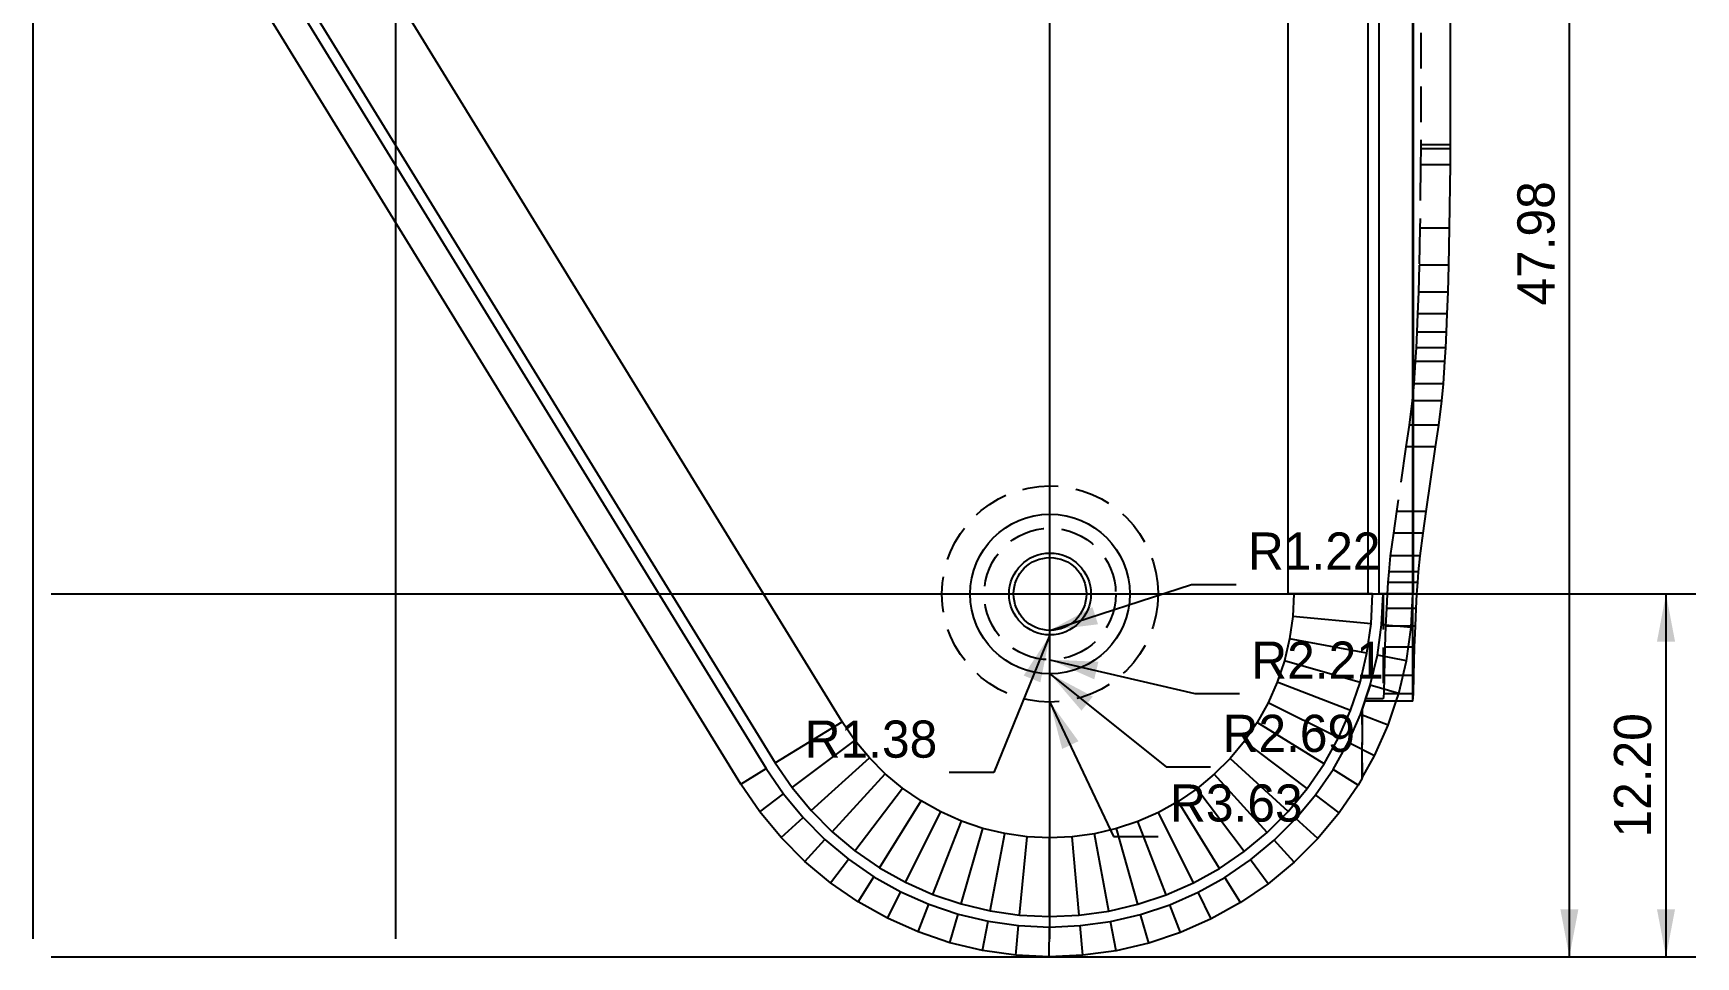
# Model space of a CAD drawing. Header units: millimetres. Extents: x 5 to 853, y 5 to 589.
# Drawn here: x 325.3 to 437.2, y 151.8 to 213.9 of the extents above; entities that cross this region are included whole.
import ezdxf
from ezdxf.enums import TextEntityAlignment as Align

# ---------------------------------------------------------------- set-up
doc = ezdxf.new("R2010")
doc.units = ezdxf.units.MM
doc.linetypes.add('CENTER', pattern=[11.2, 7, -1.4, 1.4, -1.4])
doc.linetypes.add('HIDDEN', pattern=[3.6, 2.4, -1.2])
for name, color, linetype in [('CENTER', 4, 'CENTER'), ('DIM', 3, 'CONTINUOUS'), ('HIDDEN', 8, 'HIDDEN'), ('TEXT', 3, 'CONTINUOUS'), ('VISIBLE', 7, 'CONTINUOUS')]:
    doc.layers.add(name, color=color, linetype=linetype)

msp = doc.modelspace()

# ---------------------------------------------------------------- linework, layer by layer
at = {"layer": 'CENTER'}
for p, q in [((393.726756, 177.385631), (393.726756, 183.155631)), ((386.756756, 176.185631), (392.526756, 176.185631)), ((394.926756, 176.185631), (400.696756, 176.185631)), ((393.726756, 169.215631), (393.726756, 174.985631))]:
    msp.add_line(p, q, dxfattribs=at)
at = {"layer": 'DIM'}
for p, q in [((325.339244, 152.985674), (325.339244, 289.267814)), ((393.726756, 152.985674), (393.726756, 289.267814)), ((325.339244, 152.985674), (325.339244, 282.767814)), ((349.726756, 152.985674), (349.726756, 282.767814)), ((428.660756, 151.785674), (428.660756, 247.739631)), ((393.726756, 173.73912), (403.239166, 176.823605)), ((403.239166, 176.823605), (406.239166, 176.823605)), ((326.539244, 176.185631), (437.160756, 176.185631)), ((435.160756, 151.785674), (435.160756, 176.185631)), ((393.726756, 173.432143), (389.945163, 164.174738)), ((393.726756, 171.765631), (403.463013, 169.484118)), ((393.726756, 170.815631), (401.529657, 164.561453)), ((393.726756, 168.915631), (397.999274, 159.874304)), ((403.463013, 169.484118), (406.463013, 169.484118)), ((401.529657, 164.561453), (404.529657, 164.561453)), ((389.945163, 164.174738), (386.945163, 164.174738)), ((397.999274, 159.874304), (400.999274, 159.874304)), ((326.539244, 151.785674), (430.660756, 151.785674)), ((326.539244, 151.785674), (437.160756, 151.785674))]:
    msp.add_line(p, q, dxfattribs=at)
for points in [[(435.160756, 176.185631), (434.552756, 172.985631), (435.768756, 172.985631)], [(393.726756, 173.73912), (396.958264, 174.1478), (396.583191, 175.304509)], [(393.726756, 173.432143), (391.953796, 170.699694), (393.079496, 170.239852)], [(393.726756, 171.765631), (396.703642, 170.443583), (396.981074, 171.627511)], [(393.726756, 170.815631), (395.84343, 168.339878), (396.603938, 169.288711)], [(393.726756, 168.915631), (394.544249, 165.762638), (395.643674, 166.282176)], [(428.660756, 151.785674), (429.268756, 154.985674), (428.052756, 154.985674)], [(435.160756, 151.785674), (435.768756, 154.985674), (434.552756, 154.985674)]]:
    msp.add_solid(points, dxfattribs=at)
at = {"layer": 'HIDDEN'}
for p, q in [((418.660756, 246.325631), (418.660756, 206.403813)), ((418.659708, 206.125631), (418.655515, 205.045631)), ((418.660756, 206.403813), (418.659708, 206.125631)), ((420.659708, 206.125631), (418.659708, 206.125631)), ((420.660756, 206.403813), (418.660756, 206.403813)), ((418.655515, 205.045631), (418.608348, 200.785631)), ((420.655515, 205.045631), (418.655515, 205.045631)), ((418.608348, 200.785631), (418.555941, 198.305631)), ((420.608348, 200.785631), (418.608348, 200.785631)), ((418.555941, 198.305631), (418.503533, 196.485631)), ((420.555941, 198.305631), (418.555941, 198.305631)), ((418.503533, 196.485631), (418.451125, 195.025631)), ((420.503533, 196.485631), (418.503533, 196.485631)), ((418.451125, 195.025631), (418.398717, 193.785631)), ((420.451125, 195.025631), (418.451125, 195.025631)), ((418.398717, 193.785631), (418.346309, 192.745631)), ((420.398717, 193.785631), (418.398717, 193.785631)), ((418.346309, 192.745631), (418.293902, 191.825631)), ((420.346309, 192.745631), (418.346309, 192.745631)), ((418.293902, 191.825631), (418.189086, 190.325631)), ((420.293902, 191.825631), (418.293902, 191.825631)), ((418.189086, 190.325631), (418.084271, 189.165631)), ((420.189086, 190.325631), (418.189086, 190.325631)), ((418.084271, 189.165631), (417.874639, 187.545631)), ((420.084271, 189.165631), (418.084271, 189.165631)), ((417.874639, 187.545631), (417.665008, 186.085631)), ((419.874639, 187.545631), (417.874639, 187.545631)), ((417.665008, 186.085631), (417.036115, 181.725631)), ((419.665008, 186.085631), (417.665008, 186.085631)), ((417.036115, 181.725631), (416.826484, 180.265631)), ((419.036115, 181.725631), (417.036115, 181.725631)), ((416.826484, 180.265631), (416.616853, 178.745631)), ((418.826484, 180.265631), (416.826484, 180.265631)), ((416.616853, 178.745631), (416.512037, 177.665631)), ((418.616853, 178.745631), (416.616853, 178.745631)), ((416.459629, 176.965631), (416.407222, 176.165631)), ((416.512037, 177.665631), (416.459629, 176.965631)), ((418.459629, 176.965631), (416.459629, 176.965631)), ((418.512037, 177.665631), (416.512037, 177.665631)), ((415.12221, 176.185631), (409.725921, 176.185631)), ((415.41823, 176.185631), (415.12221, 176.185631)), ((416.145183, 176.185631), (415.867869, 176.185631)), ((416.126756, 176.185631), (416.145183, 176.185631)), ((416.145183, 176.185631), (416.145183, 169.122774)), ((416.407222, 176.165631), (416.354814, 175.205631)), ((418.407222, 176.165631), (416.407222, 176.165631)), ((418.120896, 176.185631), (418.128841, 176.185631)), ((416.354814, 175.205631), (416.302406, 174.025631)), ((418.354814, 175.205631), (416.354814, 175.205631)), ((416.302406, 174.025631), (416.249998, 172.605631)), ((418.302406, 174.025631), (416.302406, 174.025631)), ((416.249998, 172.605631), (416.197591, 170.705631)), ((418.249998, 172.605631), (416.249998, 172.605631)), ((415.269626, 170.048469), (414.958968, 169.122774)), ((416.197591, 170.705631), (416.171387, 169.465631)), ((418.197591, 170.705631), (416.197591, 170.705631)), ((414.912943, 168.985631), (414.726756, 168.430833)), ((414.958968, 169.122774), (414.912943, 168.985631)), ((417.014132, 168.985631), (414.912943, 168.985631)), ((416.145183, 169.122774), (414.958968, 169.122774)), ((416.171387, 169.465631), (416.145183, 169.122774)), ((418.171387, 169.465631), (416.171387, 169.465631)), ((414.726756, 168.430833), (414.610571, 168.084626)), ((414.726756, 168.430833), (414.726756, 163.810849)), ((414.726756, 163.798832), (414.726756, 168.430833))]:
    msp.add_line(p, q, dxfattribs=at)
for radius in [7.27, 7.27, 4.42, 4.42]:
    msp.add_circle((393.726756, 176.185631), radius, dxfattribs=at)
at = {"layer": 'VISIBLE'}
for p, q in [((409.725921, 246.325631), (409.725921, 176.185631)), ((415.867869, 176.185631), (415.867869, 246.325631)), ((418.128841, 176.185631), (418.128841, 246.325631)), ((418.134701, 168.985631), (418.134701, 246.325631)), ((418.145183, 246.325631), (418.145183, 176.185631)), ((420.660756, 206.403813), (420.660756, 246.325631)), ((379.756665, 167.59514), (335.756665, 239.14914)), ((330.645656, 236.006277), (374.645656, 164.452277)), ((331.249203, 236.37741), (375.249203, 164.82341)), ((372.941986, 163.404656), (328.941986, 234.958656)), ((415.12221, 176.185631), (415.12221, 220.385631)), ((420.655515, 205.045631), (420.659708, 206.125631)), ((420.659708, 206.125631), (420.660756, 206.403813)), ((420.608348, 200.785631), (420.655515, 205.045631)), ((420.555941, 198.305631), (420.608348, 200.785631)), ((420.503533, 196.485631), (420.555941, 198.305631)), ((420.451125, 195.025631), (420.503533, 196.485631)), ((420.398717, 193.785631), (420.451125, 195.025631)), ((420.346309, 192.745631), (420.398717, 193.785631)), ((420.293902, 191.825631), (420.346309, 192.745631)), ((420.189086, 190.325631), (420.293902, 191.825631)), ((420.084271, 189.165631), (420.189086, 190.325631)), ((419.874639, 187.545631), (420.084271, 189.165631)), ((419.665008, 186.085631), (419.874639, 187.545631)), ((419.036115, 181.725631), (419.665008, 186.085631)), ((418.826484, 180.265631), (419.036115, 181.725631)), ((418.616853, 178.745631), (418.826484, 180.265631)), ((393.726756, 178.632143), (393.726756, 178.93912)), ((418.512037, 177.665631), (418.616853, 178.745631)), ((418.407222, 176.165631), (418.459629, 176.965631)), ((418.459629, 176.965631), (418.512037, 177.665631)), ((409.725921, 176.185631), (410.126756, 176.185631)), ((410.126756, 176.185631), (410.05663, 174.670633)), ((415.41823, 176.185631), (410.126756, 176.185631)), ((415.325478, 174.181818), (415.41823, 176.185631)), ((416.126756, 176.185631), (415.867869, 176.185631)), ((416.030974, 174.116366), (416.126756, 176.185631)), ((418.128841, 176.185631), (416.126756, 176.185631)), ((418.120896, 176.185631), (416.126756, 176.185631)), ((418.016587, 173.932152), (418.120896, 176.185631)), ((418.354814, 175.205631), (418.407222, 176.165631)), ((410.05663, 174.670633), (409.846852, 173.168592)), ((415.325478, 174.181818), (410.05663, 174.670633)), ((418.302406, 174.025631), (418.354814, 175.205631)), ((415.048014, 172.195142), (415.325478, 174.181818)), ((415.744447, 172.064797), (416.030974, 174.116366)), ((418.016587, 173.932152), (416.030974, 174.116366)), ((417.704552, 171.697944), (418.016587, 173.932152)), ((418.249998, 172.605631), (418.302406, 174.025631)), ((409.846852, 173.168592), (409.499214, 171.692352)), ((415.048014, 172.195142), (409.846852, 173.168592)), ((418.197591, 170.705631), (418.249998, 172.605631)), ((409.499214, 171.692352), (409.016692, 170.254538)), ((414.588212, 170.242591), (409.499214, 171.692352)), ((414.588212, 170.242591), (415.048014, 172.195142)), ((415.269626, 170.048469), (415.744447, 172.064797)), ((417.704552, 171.697944), (415.744447, 172.064797)), ((417.18746, 169.502114), (417.704552, 171.697944)), ((409.016692, 170.254538), (408.403411, 168.867447)), ((413.950003, 168.340866), (409.016692, 170.254538)), ((413.950003, 168.340866), (414.588212, 170.242591)), ((414.610571, 168.084626), (415.269626, 170.048469)), ((417.18746, 169.502114), (415.269626, 170.048469)), ((418.171387, 169.465631), (418.197591, 170.705631)), ((408.403411, 168.867447), (407.664615, 167.542941)), ((413.138846, 166.506229), (408.403411, 168.867447)), ((416.469734, 167.363442), (417.014132, 168.985631)), ((417.014132, 168.985631), (417.18746, 169.502114)), ((418.134701, 168.985631), (417.014132, 168.985631)), ((418.134701, 168.985631), (418.171387, 169.465631)), ((413.138846, 166.506229), (413.950003, 168.340866)), ((413.772918, 166.190063), (414.610571, 168.084626)), ((416.469734, 167.363442), (414.610571, 168.084626)), ((375.249203, 164.82341), (379.756665, 167.59514)), ((380.609972, 166.341345), (379.756665, 167.59514)), ((407.664615, 167.542941), (406.806623, 166.292347)), ((412.161677, 164.754369), (407.664615, 167.542941)), ((415.55751, 165.300216), (416.469734, 167.363442)), ((376.37783, 163.165077), (380.609972, 166.341345)), ((381.575454, 165.171738), (380.609972, 166.341345)), ((406.806623, 166.292347), (405.836773, 165.126359)), ((411.026854, 163.10027), (406.806623, 166.292347)), ((412.161677, 164.754369), (413.138846, 166.506229)), ((412.763831, 164.380981), (413.772918, 166.190063)), ((415.55751, 165.300216), (413.772918, 166.190063)), ((372.941986, 163.404656), (374.645656, 164.452277)), ((374.645656, 164.452277), (375.811149, 162.739776)), ((375.249203, 164.82341), (376.37783, 163.165077)), ((377.654826, 161.618095), (381.575454, 165.171738)), ((382.644853, 164.096321), (381.575454, 165.171738)), ((405.836773, 165.126359), (404.763358, 164.054951)), ((409.74408, 161.558076), (405.836773, 165.126359)), ((411.026854, 163.10027), (412.161677, 164.754369)), ((411.59194, 162.672852), (412.763831, 164.380981)), ((414.46357, 163.326995), (412.763831, 164.380981)), ((414.726756, 163.810849), (415.55751, 165.300216)), ((374.211541, 161.539254), (372.941986, 163.404656)), ((379.069268, 160.195694), (382.644853, 164.096321)), ((383.809024, 163.124291), (382.644853, 164.096321)), ((404.763358, 164.054951), (403.595559, 163.087283)), ((408.324327, 160.140976), (404.763358, 164.054951)), ((414.46357, 163.326995), (413.187046, 161.466354)), ((414.726756, 163.798832), (414.46357, 163.326995)), ((414.726756, 163.798832), (414.726756, 163.810849)), ((374.211541, 161.539254), (375.811149, 162.739776)), ((375.811149, 162.739776), (377.129856, 161.142264)), ((376.37783, 163.165077), (377.654826, 161.618095)), ((380.60906, 158.910039), (383.809024, 163.124291)), ((382.261034, 157.772123), (385.058012, 162.263962)), ((385.058012, 162.263962), (383.809024, 163.124291)), ((386.381134, 161.52269), (385.058012, 162.263962)), ((402.343362, 162.231632), (401.017476, 161.495315)), ((403.595559, 163.087283), (402.343362, 162.231632)), ((405.123517, 157.729362), (402.343362, 162.231632)), ((406.779737, 158.861089), (403.595559, 163.087283)), ((409.74408, 161.558076), (411.026854, 163.10027)), ((410.267267, 161.080284), (411.59194, 162.672852)), ((413.187046, 161.466354), (411.59194, 162.672852)), ((375.647989, 159.799106), (374.211541, 161.539254)), ((375.647989, 159.799106), (377.129856, 161.142264)), ((377.129856, 161.142264), (378.590498, 159.673402)), ((377.654826, 161.618095), (379.069268, 160.195694)), ((384.011063, 156.79168), (386.381134, 161.52269)), ((387.767076, 160.906816), (386.381134, 161.52269)), ((401.017476, 161.495315), (399.629241, 160.884629)), ((403.369833, 156.755471), (401.017476, 161.495315)), ((408.324327, 160.140976), (409.74408, 161.558076)), ((408.80114, 159.616897), (410.267267, 161.080284)), ((411.744098, 159.731593), (410.267267, 161.080284)), ((413.187046, 161.466354), (411.744098, 159.731593)), ((379.069268, 160.195694), (380.60906, 158.910039)), ((385.844179, 155.977092), (387.767076, 160.906816)), ((387.744708, 155.335328), (389.203984, 160.421605)), ((389.203984, 160.421605), (387.767076, 160.906816)), ((390.679571, 160.071207), (389.203984, 160.421605)), ((389.696394, 154.871874), (390.679571, 160.071207)), ((392.181218, 159.85862), (390.679571, 160.071207)), ((396.713639, 160.059921), (395.211208, 159.852952)), ((398.190527, 160.404796), (396.713639, 160.059921)), ((397.67736, 154.856947), (396.713639, 160.059921)), ((399.629241, 160.884629), (398.190527, 160.404796)), ((399.630766, 155.313096), (398.190527, 160.404796)), ((401.533682, 155.947747), (399.629241, 160.884629)), ((406.779737, 158.861089), (408.324327, 160.140976)), ((377.239047, 158.199096), (375.647989, 159.799106)), ((377.239047, 158.199096), (378.590498, 159.673402)), ((378.590498, 159.673402), (380.180586, 158.345752)), ((380.60906, 158.910039), (382.261034, 157.772123)), ((391.682549, 154.590695), (392.181218, 159.85862)), ((393.696082, 159.78566), (392.181218, 159.85862)), ((393.686185, 154.494195), (393.696082, 159.78566)), ((395.211208, 159.852952), (393.696082, 159.78566)), ((395.690168, 154.583199), (395.211208, 159.852952)), ((405.123517, 157.729362), (406.779737, 158.861089)), ((407.206097, 158.295204), (408.80114, 159.616897)), ((410.147067, 158.137545), (408.80114, 159.616897)), ((411.744098, 159.731593), (410.147067, 158.137545)), ((378.971107, 156.752906), (377.239047, 158.199096)), ((378.971107, 156.752906), (380.180586, 158.345752)), ((380.180586, 158.345752), (381.88652, 157.170669)), ((382.261034, 157.772123), (384.011063, 156.79168)), ((403.369833, 156.755471), (405.123517, 157.729362)), ((405.495779, 157.12651), (407.206097, 158.295204)), ((408.409609, 156.697845), (407.206097, 158.295204)), ((410.147067, 158.137545), (408.409609, 156.697845)), ((380.829356, 155.472904), (378.971107, 156.752906)), ((380.829356, 155.472904), (381.88652, 157.170669)), ((381.88652, 157.170669), (383.693711, 156.1582)), ((384.011063, 156.79168), (385.844179, 155.977092)), ((401.533682, 155.947747), (403.369833, 156.755471)), ((403.684813, 156.120809), (405.495779, 157.12651)), ((406.546584, 155.424803), (405.495779, 157.12651)), ((408.409609, 156.697845), (406.546584, 155.424803)), ((382.797904, 154.370036), (380.829356, 155.472904)), ((382.797904, 154.370036), (383.693711, 156.1582)), ((383.693711, 156.1582), (385.586705, 155.317005)), ((385.844179, 155.977092), (387.744708, 155.335328)), ((399.630766, 155.313096), (401.533682, 155.947747)), ((401.788686, 155.286701), (403.684813, 156.120809)), ((404.573925, 154.329307), (403.684813, 156.120809)), ((384.859914, 153.453735), (382.797904, 154.370036)), ((384.859914, 153.453735), (385.586705, 155.317005)), ((385.586705, 155.317005), (387.549311, 154.654278)), ((386.997754, 152.731836), (387.549311, 154.654278)), ((387.549311, 154.654278), (389.564748, 154.175686)), ((387.744708, 155.335328), (389.696394, 154.871874)), ((389.696394, 154.871874), (391.682549, 154.590695)), ((391.682549, 154.590695), (393.686185, 154.494195)), ((393.686185, 154.494195), (395.690168, 154.583199)), ((395.690168, 154.583199), (397.67736, 154.856947)), ((397.67736, 154.856947), (399.630766, 155.313096)), ((397.806402, 154.160271), (399.823614, 154.63132)), ((399.823614, 154.63132), (401.788686, 155.286701)), ((400.367976, 152.706828), (399.823614, 154.63132)), ((402.508501, 153.420725), (401.788686, 155.286701)), ((404.573925, 154.329307), (402.508501, 153.420725)), ((406.546584, 155.424803), (404.573925, 154.329307)), ((386.997754, 152.731836), (384.859914, 153.453735)), ((389.19314, 152.210512), (389.564748, 154.175686)), ((389.564748, 154.175686), (391.615777, 153.885323)), ((391.427297, 151.894224), (391.615777, 153.885323)), ((391.615777, 153.885323), (393.684859, 153.78567)), ((393.681119, 151.785674), (393.684859, 153.78567)), ((393.684859, 153.78567), (395.7543, 153.877582)), ((395.7543, 153.877582), (397.806402, 154.160271)), ((395.935331, 151.885792), (395.7543, 153.877582)), ((398.170656, 152.193721), (397.806402, 154.160271)), ((402.508501, 153.420725), (400.367976, 152.706828)), ((389.19314, 152.210512), (386.997754, 152.731836)), ((391.427297, 151.894224), (389.19314, 152.210512)), ((398.170656, 152.193721), (395.935331, 151.885792)), ((400.367976, 152.706828), (398.170656, 152.193721)), ((393.681119, 151.785674), (391.427297, 151.894224)), ((395.935331, 151.885792), (393.681119, 151.785674))]:
    msp.add_line(p, q, dxfattribs=at)
for radius in [5.37, 2.753488, 2.446512]:
    msp.add_circle((393.726756, 176.185631), radius, dxfattribs=at)

# ---------------------------------------------------------------- texts
at = {"layer": 'TEXT'}
for s, p in [('47.98', (427.660756, 199.762653)), ('12.20', (434.160756, 163.985653))]:
    msp.add_text(s, height=2.5, rotation=90, dxfattribs=at).set_placement(p, align=Align.CENTER)
for s, p in [('R1.22', (407.039166, 177.823605)), ('R2.21', (407.263013, 170.484118)), ('R2.69', (405.329657, 165.561453)), ('R3.63', (401.799274, 160.874304))]:
    msp.add_text(s, height=2.5, dxfattribs=at).set_placement(p)
msp.add_text('R1.38', height=2.5, dxfattribs=at).set_placement((386.145163, 165.174738), align=Align.RIGHT)

doc.saveas('drawing.dxf')
